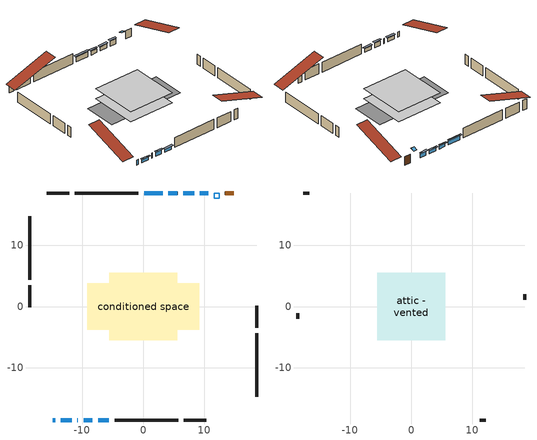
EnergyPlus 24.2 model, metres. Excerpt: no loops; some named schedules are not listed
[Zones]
conditioned space
 floor adiabatic (AdiabaticFloorConstruction): -5.55,-5.55 -5.55,5.55 5.55,5.55 5.55,-5.55 z0
 floor foundation (Slab1 construction): -9.14,-3.81 -9.14,3.81 9.14,3.81 9.14,-3.81 z0
 wall outside (AdiabaticWallConstruction 1): 14.82,18.59 13.39,18.59 z0:2.03
 wall outside (AdiabaticWallConstruction): -14.82,-18.59 -14.41,-18.59 / -10.78,-18.59 -10.7,-18.59 z0:1.22; -13.48,-18.59 -11.7,-18.59 / -7.4,-18.59 -5.61,-18.59 z0:0.86; 10.67,18.59 9.24,18.59 z0:1.17; 8.32,18.59 6.54,18.59 / 5.61,18.59 4.08,18.59 z0:0.92; 3.16,18.59 0.13,18.59 z0:1.14; -9.77,-18.59 -8.32,-18.59 z0:1.12
 wall outside (Wall1 construction): -0.8,18.59 -11.2,18.59 / -4.69,-18.59 5.72,-18.59 / -18.59,14.82 -18.59,4.41 / 18.59,-14.82 18.59,-4.41 z0:2.44
 wall outside (Wall2 construction): -12.13,18.59 -15.77,18.59 / 6.65,-18.59 10.29,-18.59 / -18.59,3.48 -18.59,-0.16 / 18.59,-3.48 18.59,0.16 z0:2.44
 window (WindowConstruction 7): -14.82,-18.59 -14.41,-18.59 z0:1.22
 window (WindowConstruction 6): -13.48,-18.59 -11.7,-18.59 z0:0.86
 window (WindowConstruction 8): -10.77,-18.59 -10.7,-18.59 z0:1.22
 window (WindowConstruction): 10.67,18.59 9.24,18.59 z0:1.17
 window (WindowConstruction 1): 8.31,18.59 6.54,18.59 z0:0.91
 window (WindowConstruction 2): 5.61,18.59 4.08,18.59 z0:0.91
 window (WindowConstruction 3): 3.16,18.59 0.13,18.59 z0:1.14
 window (WindowConstruction 4): -9.77,-18.59 -8.32,-18.59 z0:1.12
 window (WindowConstruction 5): -7.4,-18.59 -5.62,-18.59 z0:0.86
 door (Door): 14.82,18.59 13.39,18.59 z0:2.03
 ceiling adiabatic (AdiabaticFloorConstruction): 5.55,-5.55 5.55,5.55 -5.55,5.55 -5.55,-5.55 z0
 roof outside (AdiabaticRoofConstruction): 11.59,18.59,2.44 11.59,17.77,2.71 12.46,17.77,2.71 12.46,18.59,2.44
 skylight (SkylightConstruction): 11.6,18.59,2.44 11.6,17.77,2.71 12.46,17.77,2.71 12.46,18.59,2.44
attic - vented
 floor to conditioned space (Floor1 construction Reversed): -5.53,-5.53 -5.53,5.53 5.53,5.53 5.53,-5.53 z2.44
 wall outside (Wall3 construction): -16.7,18.59 -17.66,18.59 / 11.22,-18.59 12.17,-18.59 / -18.59,-1.09 -18.59,-2.04 / 18.59,1.09 18.59,2.04 z0:2.44
 roof outside (Roof1 construction): 15.75,18.59,2.44 15.75,7.81,6.03 18.59,7.81,6.03 18.59,18.59,2.44; -15.75,-18.59,2.44 -15.75,-7.81,6.03 -18.59,-7.81,6.03 -18.59,-18.59,2.44; -18.59,15.75,2.44 -7.81,15.75,6.03 -7.81,18.59,6.03 -18.59,18.59,2.44; 18.59,-15.75,2.44 7.81,-15.75,6.03 7.81,-18.59,6.03 18.59,-18.59,2.44
shading: -11.5,-18.59 -13.68,-18.59 -13.68,-19 -11.5,-19 z1.06; 9.04,18.59 10.87,18.59 10.87,19 9.04,19 z1.37; 6.34,18.59 8.52,18.59 8.52,19 6.34,19 z1.12; 3.88,18.59 5.81,18.59 5.81,19 3.88,19 z1.12; -0.07,18.59 3.36,18.59 3.36,19 -0.07,19 z1.34; -8.12,-18.59 -9.97,-18.59 -9.97,-19 -8.12,-19 z1.32; -5.41,-18.59 -7.6,-18.59 -7.6,-19 -5.41,-19 z1.06
[Building]
Building 1: Terrain=Suburbs
[Site:Location]
Comox AP_BC: Latitude {deg}=49.72; Longitude {deg}=-124.9; Time Zone {hr}=-8; Elevation {m}=26; Keep Site Location Information=Yes
[Site:GroundTemperature:Shallow]
7.68431, 6.60511, 6.51868, 7.03082, 9.08677, 11.1331, 12.9072, 14.0311, 14.1265, 13.2125, 11.4836, 9.50004
[Site:WaterMainsTemperature]
Calculation Method=Schedule; Temperature Schedule=mains temperature schedule
[Material] Roughness=Rough; Thermal Absorptance=0.9
Name | Thickness {m} | Conductivity {W/m-K} | Density {kg/m3} | Specific Heat {J/kg-K} | Solar Absorptance | Visible Absorptance
asphalt or fiberglass shingles | 0.00635 | 0.162714 | 1121.4 | 1465.45 | 0.4 | 0.4
asphalt or fiberglass shingles 1 | 0.00635 | 0.162714 | 1121.4 | 1465.45 | 0.7 | 0.7
ceiling loosefill ins | 0.0846667 | 0.0480833 | 16.02 | 1046.75 | 0.7 | 0.7
ceiling stud and cavity | 0.1397 | 0.0991714 | 65.682 | 1177.47 | 0.7 | 0.7
concrete 4.0 in. | 0.1016 | 1.803125 | 2242.8 | 837.4 | 0.7 | 0.7
door material | 0.04445 | 0.053851 | 512.64 | 1214.23 | 0.7 | 0.7
floor covering | 0.0127 | 0.0433444 | 54.468 | 1339.84 | 0.6 | 0.6
floor rigid ins; roof rigid ins; wall rigid ins | 0.512978 | 0.029427 | 32.04 | 1214.23 | 0.7 | 0.7
floor stud and cavity | 0.1397 | 1.75129 | 37.0049 | 1207.88 | 0.7 | 0.7
furniture material conditioned space 1 | 0.1524 | 0.115458 | 640.8 | 1214.23 | 0.6 | 0.6
gypsum board | 0.0127 | 0.160291 | 801 | 837.4 | 0.6 | 0.6
osb sheathing 0.5 in. | 0.0127 | 0.115458 | 512.64 | 1214.23 | 0.7 | 0.7
osb sheathing 0.75 in. | 0.01905 | 0.115458 | 512.64 | 1214.23 | 0.7 | 0.7
roof stud and cavity | 0.18415 | 1.78685 | 37.0049 | 1207.88 | 0.6 | 0.6
wall stud and cavity | 0.1397 | 0.0892446 | 139.0536 | 1170.24 | 0.7 | 0.7
wall stud and cavity 1 | 0.1397 | 0.104668 | 139.0536 | 1170.24 | 0.7 | 0.7
wall stud and cavity 2 | 0.0889 | 6.9971 | 50.32683 | 1063.81 | 0.6 | 0.6
wall stud and cavity 3 | 0.0889 | 0.380278 | 52.3479 | 1209.89 | 0.7 | 0.7
wall stud and cavity 4 | 0.0889 | 0.391764 | 83.0341 | 1211.67 | 0.7 | 0.7
wood siding | 0.0254 | 0.102417 | 544.68 | 1172.36 | 0.4 | 0.4
wood siding 1 | 0.00254 | 0.102417 | 544.68 | 1172.36 | 0.4 | 0.4
wood siding 2; wood siding 3 | 0.0254 | 0.102417 | 544.68 | 1172.36 | 0.7 | 0.7
[WindowMaterial:SimpleGlazingSystem]
Name | U-Factor {W/m2-K} | Solar Heat Gain Coefficient
SkylightMaterial | 1.83185 | 0.5805
WindowMaterial | 2.04749 | 0.63
WindowMaterial 1 | 2.06622 | 0.62
WindowMaterial 2 | 2.080987 | 0.62
WindowMaterial 3 | 1.98957 | 0.64
WindowMaterial 4 | 2.05203 | 0.63
WindowMaterial 5 | 2.16389 | 0.59
WindowMaterial 6 | 2.078148 | 0.62
WindowMaterial 7 | 2.75837 | 0.58
WindowMaterial 8 | 2.9219 | 0.07
[Construction]
AdiabaticFloorConstruction: floor stud and cavity, floor rigid ins, osb sheathing 0.75 in., floor covering
AdiabaticRoofConstruction: asphalt or fiberglass shingles 1, roof rigid ins, osb sheathing 0.75 in., roof stud and cavity
AdiabaticWallConstruction: wood siding 2, wall rigid ins, wall stud and cavity 3, gypsum board
AdiabaticWallConstruction 1: wood siding 3, wall rigid ins, wall stud and cavity 3, gypsum board
Door: door material
Floor1 construction Reversed: gypsum board, ceiling stud and cavity, ceiling loosefill ins
furniture construction conditioned space 1: furniture material conditioned space 1
PartitionWallConstruction: gypsum board, wall stud and cavity 4, gypsum board
Roof1 construction: asphalt or fiberglass shingles
SkylightConstruction: SkylightMaterial
Slab1 construction: concrete 4.0 in.
Wall1 construction: wood siding, osb sheathing 0.5 in., wall stud and cavity, gypsum board
Wall2 construction: wood siding, osb sheathing 0.5 in., wall stud and cavity 1, gypsum board
Wall3 construction: wood siding 1, wall stud and cavity 2
WindowConstruction: WindowMaterial
WindowConstruction 1: WindowMaterial 1
WindowConstruction 2: WindowMaterial 2
WindowConstruction 3: WindowMaterial 3
WindowConstruction 4: WindowMaterial 4
WindowConstruction 5: WindowMaterial 5
WindowConstruction 6: WindowMaterial 6
WindowConstruction 7: WindowMaterial 7
WindowConstruction 8: WindowMaterial 8
[Zone] Multiplier=1; Part of Total Floor Area=Yes
Name | Volume {m3}
attic - vented | 72.0629
conditioned space | 337.8
[Space]
Name | Zone | Volume {m3}
attic - vented 1 | attic - vented | 72.0629
conditioned space 1 | conditioned space | 337.8
[ZoneInfiltration:EffectiveLeakageArea]
infil attic - vented 1: Zone or Space=attic - vented 1; Schedule=Always On Discrete; Effective Air Leakage Area {cm2}=5247.72; Stack Coefficient=0.000419426; Wind Coefficient=1.38372e-05
[ZoneMixing]
whole house fan mix: Zone or Space=attic - vented; Schedule=Always On Continuous; Design Flow Rate Calculation Method=Flow/Zone; Design Flow Rate {m3/s}=0; Source Zone or Space=conditioned space
[SurfaceProperty:ExposedFoundationPerimeter]
Slab1: Exposed Perimeter Calculation Method=TotalExposedPerimeter; Total Exposed Perimeter {m}=51.817
[InternalMass] Zone or ZoneList=conditioned space; Space or SpaceList=conditioned space 1
Name | Construction | Surface Area {m2}
furniture mass conditioned space 1 | furniture construction conditioned space 1 | 105.02
partition wall mass | PartitionWallConstruction | 262.55
[Lights]
interior lighting: Zone or ZoneList or Space or SpaceList=conditioned space 1; Schedule=interior lighting schedule; Design Level Calculation Method=LightingLevel; Lighting Level {W}=343.2; Return Air Fraction=0; Fraction Radiant=0.6; Fraction Visible=0.2; Fraction Replaceable=1
[People]
occupants: Zone or ZoneList or Space or SpaceList=conditioned space 1; Number of People Schedule=occupants schedule; Number of People Calculation Method=People; Number of People=3; Fraction Radiant=0.314171; Sensible Heat Fraction=0.56303; Activity Level Schedule=occupants activity schedule; Carbon Dioxide Generation Rate {m3/s-W}=0; Enable ASHRAE 55 Comfort Warnings=No; Mean Radiant Temperature Calculation Type=EnclosureAveraged
[ElectricEquipment] Zone or ZoneList or Space or SpaceList=conditioned space 1; Design Level Calculation Method=EquipmentLevel
Name | Schedule | Design Level {W} | Fraction Latent | Fraction Radiant | Fraction Lost
clothes dryer | clothes dryer schedule | 140.772 | 0.015 | 0.081 | 0.85
clothes washer | clothes washer schedule | 32.1985 | 0.03 | 0.162 | 0.7
cooking range | cooking range schedule | 215.147 | 0.08 | 0.432 | 0.2
dishwasher | dishwasher schedule | 66.8632 | 0.3 | 0.18 | 0.4
fridge | fridge schedule | 72.9452 | 0 | 0.6 | 0
mech vent bath fan 0 | mech vent bath fan 0 schedule | 50.2 | 0 | 0 | 1
mech vent bath fan 1 | mech vent bath fan 1 schedule | 50.2 | 0 | 0 | 1
mech vent house fan | mech vent house fan schedule | 19.9167 | 0 | 0 | 0.5
mech vent house fan cfis | mech vent house fan cfis schedule | 0 | 0 | 0 | 0
mech vent range fan 0 | mech vent range fan 0 schedule | 57 | 0 | 0 | 1
misc plug loads | misc plug loads schedule | 494.7 | 0.045 | 0.513 | 0.1
whole house fan | Always On Discrete | 0 | 0 | 0 | 1
[OtherEquipment] Zone or ZoneList or Space or SpaceList=conditioned space 1; Design Level Calculation Method=EquipmentLevel
Name | Fuel Type | Schedule | Design Level {W} | Fraction Latent | Fraction Radiant | Fraction Lost
clothes dryer 1 | Electricity | clothes dryer schedule | 0 | 0.015 | 0.081 | 0.85
cooking range 1 | Electricity | cooking range schedule | 0 | 0.08 | 0.432 | 0.2
general water use latent | None | general water use schedule | 62.594 | 1 | 0 | 0
general water use sensible | None | general water use schedule | -61.6891 | 0 | 0.6 | 0
mech vent house fan latent load | None | Always On Discrete | 0 | 1 | 0 | 0
mech vent house fan sensible load | None | Always On Discrete | 0 | 0 | 0 | 0
water heater energy adjustment1 | Electricity | Always On Discrete | 0.01 | 0 | 0 | 1
[ZoneInfiltration:DesignFlowRate] Zone or ZoneList or Space or SpaceList=conditioned space 1; Schedule=Always On Discrete; Design Flow Rate Calculation Method=Flow/Zone; Design Flow Rate {m3/s}=0
infil flow; natural vent flow; whole house fan flow
[ZoneControl:Thermostat]
conditioned space Thermostat: Zone or ZoneList=conditioned space; Control Type Schedule=conditioned space Thermostat Schedule; Control 1=conditioned space temperature setpoint; Temperature Difference Between Cutout And Setpoint {deltaC}=0
[ZoneHVAC:Baseboard:Convective:Electric]
electric baseboard: Availability Schedule=Always On Discrete; Heating Design Capacity {W}=7149.18; Efficiency=1
[AirLoopHVAC:UnitarySystem]
unit heater unitary system: Control Type=Load; Controlling Zone or Thermostat Location=conditioned space; Dehumidification Control Type=None; Availability Schedule=Always On Discrete; Supply Fan=unit heater supply fan; Fan Placement=BlowThrough; Supply Air Fan Operating Mode Schedule=unit heater auto fan schedule; Heating Coil=unit heater htg coil; DX Heating Coil Sizing Ratio=1; Use DOAS DX Cooling Coil=No; Minimum Supply Air Temperature {C}=2; Latent Load Control=SensibleOnlyLoadControl; Cooling Supply Air Flow Rate Method=None; Heating Supply Air Flow Rate Method=SupplyAirFlowRate; Heating Supply Air Flow Rate {m3/s}=0.00141584; No Load Supply Air Flow Rate Method=SupplyAirFlowRate; No Load Supply Air Flow Rate {m3/s}=0; No Load Supply Air Flow Rate Control Set To Low Speed=Yes; Maximum Supply Air Temperature {C}=48.8889; Maximum Outdoor Dry-Bulb Temperature for Supplemental Heater Operation {C}=21; Ancillary On-Cycle Electric Power {W}=0; Ancillary Off-Cycle Electric Power {W}=0
[Fan:SystemModel]
unit heater supply fan: Availability Schedule=Always On Discrete; Design Maximum Air Flow Rate {m3/s}=0.00141584; Speed Control Method=Discrete; Electric Power Minimum Flow Rate Fraction=0.2; Design Pressure Rise {Pa}=500; Motor Efficiency=1; Motor In Air Stream Fraction=1; Design Electric Power Consumption {W}=Autosize; Design Power Sizing Method=PowerPerFlow; Electric Power Per Unit Flow Rate {W/(m3/s)}=28251.7; Electric Power Per Unit Flow Rate Per Unit Pressure {W/((m3/s)-Pa)}=1.66667; Fan Total Efficiency=0.7; Motor Loss Radiative Fraction=0; Number of Speeds=1; Speed Flow Fraction 1=1; Speed Electric Power Fraction 1=1
[Coil:Heating:Fuel]
unit heater htg coil: Availability Schedule=Always On Discrete; Fuel Type=OtherFuel1; Burner Efficiency=0.3; Nominal Capacity {W}=0.293071; On Cycle Parasitic Electric Load {W}=0; Off Cycle Parasitic Fuel Load {W}=0
[Zone equipment]
conditioned space: electric baseboard, unit heater unitary system
[Foundation:Kiva]
Foundation Kiva 1: Initial Indoor Air Temperature {C}=18; Wall Height Above Grade {m}=0.1016; Wall Depth Below Slab {m}=0.2032
[Foundation:Kiva:Settings]
Soil Conductivity {W/m-K}=0.849921; Soil Density {kg/m3}=1842.3; Soil Specific Heat {J/kg-K}=418.7; Ground Solar Absorptivity=0.9; Ground Thermal Absorptivity=0.9; Ground Surface Roughness {m}=0.03; Far-Field Width {m}=40; Deep-Ground Boundary Condition=ZeroFlux; Deep-Ground Depth {m}=40; Minimum Cell Dimension {m}=0.2; Maximum Cell Growth Coefficient=3; Simulation Timestep=Timestep
[Exterior:Lights]
exterior lighting: Schedule=exterior lighting schedule; Design Level {W}=75.6
[EnergyManagementSystem:GlobalVariable]
infil_program_Qfan
infil_program_Qinf
natural_vent_program_Qnv
natural_vent_program_Qwhf
[EnergyManagementSystem:Sensor]
Name | Output:Variable or Output:Meter Index Key | Output:Variable or Output:Meter
airflow_gain | infil flow | Infiltration Sensible Heat Gain Energy
airflow_gain_1 | natural vent flow | Infiltration Sensible Heat Gain Energy
airflow_gain_2 | whole house fan flow | Infiltration Sensible Heat Gain Energy
airflow_loss | infil flow | Infiltration Sensible Heat Loss Energy
airflow_loss_1 | natural vent flow | Infiltration Sensible Heat Loss Energy
airflow_loss_2 | whole house fan flow | Infiltration Sensible Heat Loss Energy
clg_load_cond |  | Cooling:EnergyTransfer:Zone:CONDITIONED SPACE
clg_sp_s; clg_sp_s_1 | cooling setpoint | Schedule Value
clothes_dryer_exhaust_0_sch_s | clothes dryer exhaust 0 schedule | Schedule Value
conditioned_space_clg_unmet_s | conditioned space | Zone Cooling Setpoint Not Met Time
conditioned_space_htg_unmet_s | conditioned space | Zone Heating Setpoint Not Met Time
cool_season | cooling season schedule | Schedule Value
fridge_tin_s | conditioned space | Zone Mean Air Temperature
htg_load_cond |  | Heating:EnergyTransfer:Zone:CONDITIONED SPACE
htg_sp_s; htg_sp_s_1 | heating setpoint | Schedule Value
ig_ee_conv | clothes dryer | Electric Equipment Convective Heating Energy
ig_ee_conv_2 | cooking range | Electric Equipment Convective Heating Energy
ig_ee_conv_4 | fridge | Electric Equipment Convective Heating Energy
ig_ee_conv_5 | misc plug loads | Electric Equipment Convective Heating Energy
ig_ee_conv_6 | whole house fan | Electric Equipment Convective Heating Energy
ig_ee_rad | clothes dryer | Electric Equipment Radiant Heating Energy
ig_ee_rad_2 | cooking range | Electric Equipment Radiant Heating Energy
ig_ee_rad_4 | fridge | Electric Equipment Radiant Heating Energy
ig_ee_rad_5 | misc plug loads | Electric Equipment Radiant Heating Energy
ig_ee_rad_6 | whole house fan | Electric Equipment Radiant Heating Energy
ig_lgt_conv | interior lighting | Lights Convective Heating Energy
ig_lgt_rad | interior lighting | Lights Radiant Heating Energy
ig_lgt_vis | interior lighting | Lights Visible Radiation Heating Energy
ig_oe_conv | clothes dryer 1 | Other Equipment Convective Heating Energy
ig_oe_conv_1 | cooking range 1 | Other Equipment Convective Heating Energy
ig_oe_conv_2 | general water use latent | Other Equipment Convective Heating Energy
ig_oe_conv_3 | general water use sensible | Other Equipment Convective Heating Energy
ig_oe_conv_4 | water heater energy adjustment1 | Other Equipment Convective Heating Energy
ig_oe_rad | clothes dryer 1 | Other Equipment Radiant Heating Energy
ig_oe_rad_1 | cooking range 1 | Other Equipment Radiant Heating Energy
ig_oe_rad_2 | general water use latent | Other Equipment Radiant Heating Energy
ig_oe_rad_3 | general water use sensible | Other Equipment Radiant Heating Energy
ig_oe_rad_4 | water heater energy adjustment1 | Other Equipment Radiant Heating Energy
ig_ppl_conv | occupants | People Convective Heating Energy
ig_ppl_rad | occupants | People Radiant Heating Energy
im_conv | furniture mass conditioned space 1 | Surface Inside Face Convection Heat Gain Energy
im_conv_1 | partition wall mass | Surface Inside Face Convection Heat Gain Energy
im_ig | furniture mass conditioned space 1 | Surface Inside Face Internal Gains Radiation Heat Gain Energy
im_ig_1 | partition wall mass | Surface Inside Face Internal Gains Radiation Heat Gain Energy
im_lgt | furniture mass conditioned space 1 | Surface Inside Face Lights Radiation Heat Gain Energy
im_lgt_1 | partition wall mass | Surface Inside Face Lights Radiation Heat Gain Energy
im_sol | furniture mass conditioned space 1 | Surface Inside Face Solar Radiation Heat Gain Energy
im_sol_1 | partition wall mass | Surface Inside Face Solar Radiation Heat Gain Energy
im_surf | furniture mass conditioned space 1 | Surface Inside Face Net Surface Thermal Radiation Heat Gain Energy
im_surf_1 | partition wall mass | Surface Inside Face Net Surface Thermal Radiation Heat Gain Energy
mech_vent_bath_fan_0_sch_s | mech vent bath fan 0 schedule | Schedule Value
mech_vent_bath_fan_1_sch_s | mech vent bath fan 1 schedule | Schedule Value
mech_vent_range_fan_0_sch_s | mech vent range fan 0 schedule | Schedule Value
mv_conv | mech vent bath fan 0 | Electric Equipment Convective Heating Energy
mv_conv_1 | mech vent bath fan 1 | Electric Equipment Convective Heating Energy
mv_conv_2 | mech vent house fan | Electric Equipment Convective Heating Energy
mv_conv_3 | mech vent house fan cfis | Electric Equipment Convective Heating Energy
mv_conv_4 | mech vent range fan 0 | Electric Equipment Convective Heating Energy
mv_conv_5 | mech vent house fan latent load | Other Equipment Convective Heating Energy
mv_conv_6 | mech vent house fan sensible load | Other Equipment Convective Heating Energy
mv_rad | mech vent bath fan 0 | Electric Equipment Radiant Heating Energy
mv_rad_1 | mech vent bath fan 1 | Electric Equipment Radiant Heating Energy
mv_rad_2 | mech vent house fan | Electric Equipment Radiant Heating Energy
mv_rad_3 | mech vent house fan cfis | Electric Equipment Radiant Heating Energy
mv_rad_4 | mech vent range fan 0 | Electric Equipment Radiant Heating Energy
mv_rad_5 | mech vent house fan latent load | Other Equipment Radiant Heating Energy
mv_rad_6 | mech vent house fan sensible load | Other Equipment Radiant Heating Energy
natural_vent_s | natural vent schedule | Schedule Value
out_pb_s |  | Site Outdoor Air Barometric Pressure
out_wt_s |  | Site Outdoor Air Humidity Ratio
site_vw_s |  | Site Wind Speed
ss_back_out | Window1 | Surface Window Shortwave from Zone Back Out Window Heat Transfer Rate
ss_back_out_1 | Window10 | Surface Window Shortwave from Zone Back Out Window Heat Transfer Rate
ss_back_out_2 | Window11 | Surface Window Shortwave from Zone Back Out Window Heat Transfer Rate
ss_back_out_3 | Window2 | Surface Window Shortwave from Zone Back Out Window Heat Transfer Rate
ss_back_out_4 | Window3 | Surface Window Shortwave from Zone Back Out Window Heat Transfer Rate
ss_back_out_5 | Window4 | Surface Window Shortwave from Zone Back Out Window Heat Transfer Rate
ss_back_out_6 | Window5 | Surface Window Shortwave from Zone Back Out Window Heat Transfer Rate
ss_back_out_7 | Window6 | Surface Window Shortwave from Zone Back Out Window Heat Transfer Rate
ss_back_out_8 | Window7 | Surface Window Shortwave from Zone Back Out Window Heat Transfer Rate
ss_back_out_9 | Window8 | Surface Window Shortwave from Zone Back Out Window Heat Transfer Rate
ss_conv | Door1 | Surface Inside Face Convection Heat Gain Energy
ss_conv_1 | Window1 | Surface Inside Face Convection Heat Gain Energy
ss_conv_10 | Window8 | Surface Inside Face Convection Heat Gain Energy
ss_conv_2 | Window10 | Surface Inside Face Convection Heat Gain Energy
ss_conv_3 | Window11 | Surface Inside Face Convection Heat Gain Energy
ss_conv_4 | Window2 | Surface Inside Face Convection Heat Gain Energy
ss_conv_5 | Window3 | Surface Inside Face Convection Heat Gain Energy
ss_conv_6 | Window4 | Surface Inside Face Convection Heat Gain Energy
ss_conv_7 | Window5 | Surface Inside Face Convection Heat Gain Energy
ss_conv_8 | Window6 | Surface Inside Face Convection Heat Gain Energy
ss_conv_9 | Window7 | Surface Inside Face Convection Heat Gain Energy
ss_ig | Door1 | Surface Inside Face Internal Gains Radiation Heat Gain Energy
ss_ig_1 | Window1 | Surface Inside Face Internal Gains Radiation Heat Gain Energy
ss_ig_10 | Window8 | Surface Inside Face Internal Gains Radiation Heat Gain Energy
ss_ig_2 | Window10 | Surface Inside Face Internal Gains Radiation Heat Gain Energy
ss_ig_3 | Window11 | Surface Inside Face Internal Gains Radiation Heat Gain Energy
ss_ig_4 | Window2 | Surface Inside Face Internal Gains Radiation Heat Gain Energy
ss_ig_5 | Window3 | Surface Inside Face Internal Gains Radiation Heat Gain Energy
ss_ig_6 | Window4 | Surface Inside Face Internal Gains Radiation Heat Gain Energy
ss_ig_7 | Window5 | Surface Inside Face Internal Gains Radiation Heat Gain Energy
ss_ig_8 | Window6 | Surface Inside Face Internal Gains Radiation Heat Gain Energy
ss_ig_9 | Window7 | Surface Inside Face Internal Gains Radiation Heat Gain Energy
ss_lgt | Door1 | Surface Inside Face Lights Radiation Heat Gain Energy
ss_sol | Door1 | Surface Inside Face Solar Radiation Heat Gain Energy
ss_surf | Door1 | Surface Inside Face Net Surface Thermal Radiation Heat Gain Energy
ss_surf_1 | Window1 | Surface Inside Face Net Surface Thermal Radiation Heat Gain Energy
ss_surf_10 | Window8 | Surface Inside Face Net Surface Thermal Radiation Heat Gain Energy
ss_surf_2 | Window10 | Surface Inside Face Net Surface Thermal Radiation Heat Gain Energy
ss_surf_3 | Window11 | Surface Inside Face Net Surface Thermal Radiation Heat Gain Energy
ss_surf_4 | Window2 | Surface Inside Face Net Surface Thermal Radiation Heat Gain Energy
ss_surf_5 | Window3 | Surface Inside Face Net Surface Thermal Radiation Heat Gain Energy
ss_surf_6 | Window4 | Surface Inside Face Net Surface Thermal Radiation Heat Gain Energy
ss_surf_7 | Window5 | Surface Inside Face Net Surface Thermal Radiation Heat Gain Energy
ss_surf_8 | Window6 | Surface Inside Face Net Surface Thermal Radiation Heat Gain Energy
ss_surf_9 | Window7 | Surface Inside Face Net Surface Thermal Radiation Heat Gain Energy
ss_trans_in | Window1 | Surface Window Transmitted Solar Radiation Rate
ss_trans_in_1 | Window10 | Surface Window Transmitted Solar Radiation Rate
ss_trans_in_2 | Window11 | Surface Window Transmitted Solar Radiation Rate
ss_trans_in_3 | Window2 | Surface Window Transmitted Solar Radiation Rate
ss_trans_in_4 | Window3 | Surface Window Transmitted Solar Radiation Rate
ss_trans_in_5 | Window4 | Surface Window Transmitted Solar Radiation Rate
ss_trans_in_6 | Window5 | Surface Window Transmitted Solar Radiation Rate
ss_trans_in_7 | Window6 | Surface Window Transmitted Solar Radiation Rate
ss_trans_in_8 | Window7 | Surface Window Transmitted Solar Radiation Rate
ss_trans_in_9 | Window8 | Surface Window Transmitted Solar Radiation Rate
ss_trans_out | Window1 | Surface Inside Face Initial Transmitted Diffuse Transmitted Out Window Solar Radiation Rate
ss_trans_out_1 | Window10 | Surface Inside Face Initial Transmitted Diffuse Transmitted Out Window Solar Radiation Rate
ss_trans_out_2 | Window11 | Surface Inside Face Initial Transmitted Diffuse Transmitted Out Window Solar Radiation Rate
ss_trans_out_3 | Window2 | Surface Inside Face Initial Transmitted Diffuse Transmitted Out Window Solar Radiation Rate
ss_trans_out_4 | Window3 | Surface Inside Face Initial Transmitted Diffuse Transmitted Out Window Solar Radiation Rate
ss_trans_out_5 | Window4 | Surface Inside Face Initial Transmitted Diffuse Transmitted Out Window Solar Radiation Rate
ss_trans_out_6 | Window5 | Surface Inside Face Initial Transmitted Diffuse Transmitted Out Window Solar Radiation Rate
ss_trans_out_7 | Window6 | Surface Inside Face Initial Transmitted Diffuse Transmitted Out Window Solar Radiation Rate
ss_trans_out_8 | Window7 | Surface Inside Face Initial Transmitted Diffuse Transmitted Out Window Solar Radiation Rate
ss_trans_out_9 | Window8 | Surface Inside Face Initial Transmitted Diffuse Transmitted Out Window Solar Radiation Rate
s_conv | Floor1 | Surface Inside Face Convection Heat Gain Energy
s_conv_1 | inferred conditioned ceiling | Surface Inside Face Convection Heat Gain Energy
s_conv_10 | Wall2:270 | Surface Inside Face Convection Heat Gain Energy
s_conv_11 | Wall2:90 | Surface Inside Face Convection Heat Gain Energy
s_conv_2 | inferred conditioned floor | Surface Inside Face Convection Heat Gain Energy
s_conv_3 | Slab1 | Surface Inside Face Convection Heat Gain Energy
s_conv_4 | Wall1:0 | Surface Inside Face Convection Heat Gain Energy
s_conv_5 | Wall1:180 | Surface Inside Face Convection Heat Gain Energy
s_conv_6 | Wall1:270 | Surface Inside Face Convection Heat Gain Energy
s_conv_7 | Wall1:90 | Surface Inside Face Convection Heat Gain Energy
s_conv_8 | Wall2:0 | Surface Inside Face Convection Heat Gain Energy
s_conv_9 | Wall2:180 | Surface Inside Face Convection Heat Gain Energy
s_ig | Floor1 | Surface Inside Face Internal Gains Radiation Heat Gain Energy
s_ig_1 | inferred conditioned ceiling | Surface Inside Face Internal Gains Radiation Heat Gain Energy
s_ig_10 | Wall2:270 | Surface Inside Face Internal Gains Radiation Heat Gain Energy
s_ig_11 | Wall2:90 | Surface Inside Face Internal Gains Radiation Heat Gain Energy
